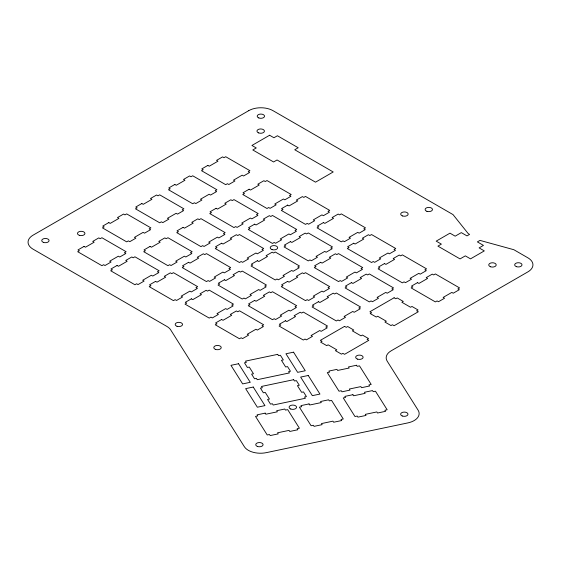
<?xml version="1.0" encoding="UTF-8"?>
<svg xmlns="http://www.w3.org/2000/svg" width="561" height="561" viewBox="0 0 561 561"><rect width="100%" height="100%" fill="white"/><g stroke="black" fill="none" stroke-linecap="round" stroke-linejoin="round"><path stroke-width="0.84" d="M248.733 110.664L33.078 235.171A17.16 9.909 0 0 0 33.078 249.182L166.757 326.362A17.167 9.909 0 0 1 170.747 329.98L244.365 446.717A17.16 9.909 0 0 0 266.356 452.636L407.861 422.903A17.16 9.909 0 0 0 418.113 410.203L387.209 361.186A17.16 9.909 0 0 1 391.199 350.793L527.922 271.854A17.16 9.909 0 0 0 527.922 257.843L513.862 249.722L479.978 240.396L477.376 241.896L483.449 245.402L479.115 247.899L484.304 250.9L470.511 258.859L465.321 255.865L460.048 258.909L437.917 246.132L441.381 244.126L436.185 241.132L449.978 233.166L455.174 236.167L461.31 232.619L466.983 235.893L469.578 234.393L468.218 233.607L453.022 214.597L272.997 110.664A17.16 9.909 0 0 0 248.733 110.664M108.813 222.584L102.747 226.083L104.157 226.896L102.453 227.878L126.667 241.854L128.364 240.872L129.773 241.686L135.839 238.187L134.437 237.373L143.118 232.359L144.521 233.173L150.586 229.673L149.184 228.86L150.881 227.878L126.667 213.895L124.97 214.877L123.56 214.064L117.494 217.57L118.904 218.383L110.222 223.397L108.813 222.584M141.828 203.517L135.762 207.023L137.172 207.836L135.474 208.818L159.682 222.794L161.386 221.812L162.795 222.626L168.861 219.127L167.451 218.313L176.133 213.299L177.542 214.113L183.608 210.606L182.199 209.793L183.896 208.818L159.682 194.835L157.985 195.817L156.575 195.004L150.509 198.503L151.919 199.316L143.237 204.33L141.828 203.517M174.843 184.457L168.777 187.956L170.186 188.769L168.489 189.751L192.704 203.734L194.401 202.752L195.81 203.566L201.876 200.06L200.466 199.246L209.148 194.239L210.557 195.053L216.623 191.546L215.214 190.733L216.911 189.751L192.704 175.775L190.999 176.757L189.597 175.944L183.524 179.443L184.934 180.256L176.252 185.27L174.843 184.457M207.858 165.397L201.792 168.896L203.201 169.71L201.504 170.691L225.711 184.674L227.415 183.692L228.825 184.506L234.891 181L233.481 180.186L242.163 175.179L243.572 175.993L249.638 172.486L248.228 171.673L249.925 170.691L225.711 156.715L224.014 157.697L222.605 156.884L216.539 160.383L217.949 161.196L209.267 166.21L207.858 165.397M269.61 135.25L251.931 145.46L256.258 147.957L252.794 149.962L273.593 161.968L277.057 159.969L315.52 182.171L333.206 171.968L294.742 149.759L298.207 147.753L277.407 135.748L273.943 137.754L269.61 135.25M84.052 246.405L77.986 249.911L79.396 250.725L77.691 251.707L101.906 265.683L103.603 264.701L105.012 265.514L111.078 262.015L109.668 261.202L118.35 256.188L119.759 257.001L125.825 253.502L124.416 252.688L126.12 251.707L101.906 237.724L100.209 238.706L98.799 237.892L92.733 241.398L94.143 242.212L85.461 247.219L84.052 246.405M117.067 265.472L111.001 268.971L112.41 269.785L110.706 270.767L134.921 284.743L136.625 283.768L138.027 284.581L144.1 281.075L142.69 280.262L151.372 275.248L152.774 276.061L158.847 272.562L157.438 271.748L159.135 270.767L134.921 256.791L133.223 257.772L131.814 256.959L125.748 260.458L127.158 261.272L118.476 266.286L117.067 265.472M150.082 246.405L144.016 249.911L145.425 250.725L143.728 251.707L167.942 265.683L169.639 264.701L171.049 265.514L177.115 262.015L175.705 261.202L184.387 256.188L185.796 257.001L191.862 253.502L190.452 252.688L192.15 251.707L167.942 237.724L166.238 238.706L164.829 237.892L158.763 241.398L160.173 242.212L151.491 247.219L150.082 246.405M183.103 227.345L177.038 230.852L178.44 231.665L176.743 232.64L200.957 246.623L202.654 245.641L204.064 246.454L210.13 242.948L208.72 242.142L217.402 237.128L218.811 237.941L224.877 234.435L223.467 233.621L225.171 232.64L200.957 218.664L199.253 219.646L197.851 218.832L191.785 222.331L193.187 223.145L184.506 228.159L183.103 227.345M216.118 208.285L210.052 211.785L211.462 212.598L209.758 213.58L233.972 227.563L235.669 226.581L237.079 227.394L243.144 223.888L241.735 223.075L250.416 218.061L251.826 218.874L257.892 215.375L256.489 214.561L258.186 213.58L233.972 199.604L232.275 200.586L230.866 199.772L224.8 203.271L226.209 204.085L217.528 209.099L216.118 208.285M249.133 189.225L243.06 192.725L244.47 193.538L242.773 194.52L266.987 208.503L268.684 207.521L270.093 208.334L276.159 204.828L274.75 204.015L283.431 199.008L284.841 199.821L290.907 196.315L289.497 195.501L291.201 194.52L266.987 180.544L265.283 181.526L263.88 180.712L257.808 184.211L259.217 185.025L250.536 190.039L249.133 189.225M155.586 281.356L149.521 284.855L150.93 285.668L149.226 286.65L173.44 300.633L175.144 299.651L176.547 300.465L182.62 296.958L181.21 296.145L189.891 291.138L191.294 291.951L197.367 288.445L195.957 287.632L197.654 286.65L173.44 272.674L171.743 273.656L170.334 272.842L164.268 276.342L165.677 277.155L156.996 282.169L155.586 281.356M188.601 262.296L182.535 265.795L183.945 266.608L182.248 267.59L206.462 281.566L208.159 280.591L209.569 281.398L215.634 277.898L214.225 277.085L222.906 272.071L224.316 272.884L230.382 269.385L228.972 268.572L230.669 267.59L206.462 253.614L204.758 254.589L203.348 253.775L197.283 257.282L198.692 258.095L190.011 263.109L188.601 262.296M221.623 243.229L215.557 246.735L216.96 247.548L215.263 248.53L239.477 262.506L241.174 261.524L242.583 262.338L248.649 258.838L247.24 258.025L255.921 253.011L257.331 253.824L263.397 250.325L261.987 249.512L263.691 248.53L239.477 234.547L237.78 235.529L236.37 234.715L230.305 238.222L231.707 239.035L223.026 244.042L221.623 243.229M254.638 224.169L248.572 227.668L249.982 228.481L248.278 229.463L272.492 243.446L274.189 242.464L275.598 243.278L281.664 239.771L280.262 238.958L288.936 233.951L290.346 234.764L296.411 231.258L295.009 230.445L296.706 229.463L272.492 215.487L270.795 216.469L269.385 215.655L263.319 219.155L264.729 219.968L256.047 224.982L254.638 224.169M287.653 205.109L281.587 208.608L282.996 209.421L281.299 210.403L305.507 224.379L307.211 223.404L308.62 224.218L314.686 220.711L313.276 219.898L321.958 214.884L323.367 215.697L329.433 212.198L328.024 211.385L329.721 210.403L305.507 196.427L303.81 197.409L302.4 196.595L296.334 200.095L297.744 200.908L289.062 205.922L287.653 205.109M191.371 298.817L185.305 302.323L186.715 303.136L185.018 304.118L209.225 318.094L210.929 317.112L212.339 317.926L218.404 314.426L216.995 313.613L225.676 308.599L227.086 309.413L233.152 305.913L231.742 305.1L233.439 304.118L209.225 290.135L207.528 291.117L206.118 290.303L200.053 293.81L201.462 294.623L192.781 299.63L191.371 298.817M224.386 279.757L218.32 283.256L219.73 284.069L218.033 285.051L242.247 299.034L243.944 298.052L245.353 298.866L251.419 295.359L250.01 294.546L258.691 289.539L260.101 290.353L266.166 286.846L264.757 286.033L266.454 285.051L242.247 271.075L240.543 272.057L239.133 271.244L233.067 274.743L234.477 275.556L225.795 280.57L224.386 279.757M257.408 260.697L251.342 264.196L252.752 265.009L251.048 265.991L275.262 279.967L276.959 278.992L278.368 279.806L284.434 276.3L283.025 275.486L291.706 270.472L293.115 271.286L299.181 267.786L297.772 266.973L299.476 265.991L275.262 252.015L273.565 252.99L272.155 252.184L266.089 255.683L267.499 256.496L258.817 261.51L257.408 260.697M290.423 241.63L284.357 245.136L285.766 245.949L284.069 246.931L308.277 260.907L309.981 259.925L311.383 260.739L317.456 257.24L316.046 256.426L324.728 251.412L326.137 252.226L332.203 248.726L330.794 247.913L332.491 246.931L308.277 232.948L306.579 233.93L305.17 233.117L299.104 236.623L300.514 237.436L291.832 242.443L290.423 241.63M323.438 222.57L317.372 226.076L318.781 226.889L317.084 227.864L341.298 241.847L342.995 240.865L344.405 241.679L350.471 238.173L349.061 237.359L357.743 232.352L359.152 233.166L365.218 229.659L363.808 228.846L365.506 227.864L341.298 213.888L339.594 214.87L338.185 214.057L332.119 217.556L333.529 218.369L324.847 223.383L323.438 222.57M221.623 319.482L215.557 322.982L216.96 323.795L215.263 324.777L239.477 338.753L241.174 337.771L242.583 338.585L248.649 335.085L247.24 334.272L255.921 329.258L257.331 330.071L263.397 326.572L261.987 325.759L263.691 324.777L239.477 310.794L237.78 311.776L236.37 310.962L230.305 314.469L231.707 315.282L223.026 320.296L221.623 319.482M254.638 300.416L248.572 303.922L249.982 304.735L248.278 305.717L272.492 319.693L274.189 318.711L275.598 319.525L281.664 316.025L280.262 315.212L288.936 310.198L290.346 311.011L296.411 307.505L295.009 306.699L296.706 305.717L272.492 291.734L270.795 292.716L269.385 291.902L263.319 295.409L264.729 296.222L256.047 301.229L254.638 300.416M287.653 281.356L281.587 284.855L282.996 285.668L281.299 286.65L305.507 300.633L307.211 299.651L308.62 300.465L314.686 296.958L313.276 296.145L321.958 291.138L323.367 291.951L329.433 288.445L328.024 287.632L329.721 286.65L305.507 272.674L303.81 273.656L302.4 272.842L296.334 276.342L297.744 277.155L289.062 282.169L287.653 281.356M320.668 262.296L314.602 265.795L316.011 266.608L314.314 267.59L338.528 281.566L340.225 280.591L341.635 281.398L347.701 277.898L346.291 277.085L354.973 272.071L356.382 272.884L362.448 269.385L361.039 268.572L362.736 267.59L338.528 253.614L336.824 254.589L335.415 253.775L329.349 257.282L330.759 258.095L322.077 263.109L320.668 262.296M353.689 243.229L347.624 246.735L349.033 247.548L347.329 248.53L371.543 262.506L373.24 261.524L374.65 262.338L380.716 258.838L379.306 258.025L387.988 253.011L389.397 253.824L395.463 250.325L394.053 249.512L395.757 248.53L371.543 234.547L369.846 235.529L368.437 234.715L362.371 238.222L363.78 239.035L355.099 244.042L353.689 243.229M285.451 320.752L279.385 324.251L280.795 325.064L279.098 326.046L303.312 340.029L305.009 339.047L306.418 339.861L312.484 336.355L311.075 335.541L319.756 330.527L321.165 331.341L327.231 327.841L325.822 327.028L327.519 326.046L303.312 312.07L301.608 313.052L300.198 312.239L294.132 315.738L295.542 316.551L286.86 321.565L285.451 320.752M318.473 301.692L312.407 305.191L313.809 306.004L312.112 306.986L336.327 320.962L338.024 319.98L339.433 320.794L345.499 317.295L344.089 316.481L352.771 311.467L354.18 312.281L360.246 308.781L358.837 307.968L360.541 306.986L336.327 293.003L334.622 293.985L333.22 293.172L327.154 296.678L328.557 297.491L319.875 302.498L318.473 301.692M351.488 282.625L345.422 286.131L346.831 286.944L345.127 287.926L369.341 301.902L371.038 300.92L372.448 301.734L378.514 298.235L377.104 297.421L385.786 292.407L387.195 293.221L393.261 289.714L391.858 288.901L393.556 287.926L369.341 273.943L367.644 274.925L366.235 274.112L360.169 277.611L361.579 278.424L352.897 283.438L351.488 282.625M384.502 263.565L378.43 267.071L379.839 267.885L378.142 268.866L402.356 282.842L404.053 281.86L405.463 282.674L411.529 279.175L410.119 278.361L418.801 273.347L420.21 274.161L426.276 270.654L424.866 269.841L426.57 268.866L402.356 254.883L400.652 255.865L399.25 255.052L393.177 258.558L394.586 259.364L385.905 264.378L384.502 263.565M417.517 282.632L411.451 286.131L412.861 286.944L411.157 287.926L435.371 301.902L437.068 300.92L438.478 301.734L444.543 298.235L443.134 297.421L451.815 292.407L453.225 293.221L459.291 289.721L457.881 288.908L459.585 287.926L435.371 273.943L433.674 274.925L432.265 274.112L426.199 277.618L427.608 278.431L418.927 283.445L417.517 282.632M344.58 326.362L320.366 340.345L322.063 341.326L320.661 342.14L326.726 345.639L328.136 344.826L336.81 349.84L335.408 350.653L341.474 354.152L342.883 353.339L344.58 354.321L368.794 340.345L367.09 339.363L368.5 338.549L362.434 335.05L361.025 335.864L352.343 330.85L353.753 330.036L347.687 326.53L346.277 327.344L344.58 326.362M394.103 297.772L369.895 311.748L371.592 312.729L370.183 313.543L376.249 317.049L377.658 316.236L386.34 321.243L384.93 322.056L390.996 325.562L392.405 324.749L394.103 325.731L418.317 311.748L416.62 310.773L418.029 309.96L411.963 306.453L410.554 307.267L401.872 302.253L403.282 301.439L397.216 297.94L395.807 298.754L394.103 297.772M277.702 354.356L245.522 361.116L246.342 362.42L244.47 362.82L247.401 367.476L249.273 367.076L253.474 373.738L251.601 374.131L254.54 378.787L256.412 378.395L257.233 379.699L289.413 372.939L288.585 371.634L290.458 371.242L287.527 366.585L285.654 366.978L281.454 360.316L283.326 359.924L280.388 355.267L278.522 355.667L277.702 354.356M238.558 363.731L230.95 365.33L242.661 383.906L250.262 382.307L238.558 363.731M293.55 352.175L285.942 353.774L297.653 372.35L305.261 370.751L293.55 352.175M356.544 365.253L348.472 366.95L349.159 368.03L337.624 370.449L336.944 369.369L328.879 371.066L329.566 372.146L327.301 372.623L339.012 391.199L341.27 390.722L341.951 391.802L350.015 390.112L349.335 389.032L360.87 386.606L361.55 387.686L369.608 385.989L368.928 384.909L371.193 384.439L359.482 365.856L357.224 366.333L356.544 365.253M253.242 387.041L245.641 388.64L257.352 407.209L264.953 405.617L253.242 387.041M308.241 375.484L300.633 377.076L312.344 395.659L319.945 394.06L308.241 375.484M293.669 379.692L261.489 386.452L262.31 387.756L260.437 388.149L263.368 392.805L265.241 392.412L269.441 399.067L267.569 399.467L270.507 404.116L272.38 403.724L273.2 405.028L305.38 398.268L304.553 396.964L306.425 396.571L303.494 391.915L301.622 392.307L297.421 385.652L299.294 385.26L296.355 380.603L294.483 380.996L293.669 379.692M265.157 413.141L257.099 414.838L257.78 415.918L255.514 416.388L267.225 434.971L269.483 434.495L270.171 435.574L278.235 433.884L277.548 432.804L289.083 430.378L289.764 431.458L297.828 429.761L297.148 428.681L299.406 428.211L287.695 409.628L285.437 410.105L284.757 409.025L276.692 410.715L277.372 411.802L265.844 414.221L265.157 413.141M309.041 403.92L300.976 405.617L301.664 406.697L299.399 407.174L311.11 425.75L313.368 425.273L314.048 426.353L322.112 424.663L321.432 423.583L332.968 421.157L333.648 422.237L341.712 420.54L341.025 419.46L343.29 418.99L331.579 400.407L329.321 400.884L328.641 399.804L320.576 401.501L321.257 402.581L309.721 405L309.041 403.92M352.911 394.699L344.854 396.396L345.534 397.476L343.269 397.952L354.98 416.528L357.238 416.052L357.925 417.132L365.989 415.442L365.302 414.362L376.838 411.935L377.525 413.015L385.582 411.318L384.902 410.238L387.16 409.768L375.449 391.192L373.191 391.662L372.511 390.582L364.447 392.279L365.127 393.359L353.598 395.778L352.911 394.699M290.752 409.025A3.738 2.16 0 0 0 296.552 407.37A3.738 2.16 0 0 0 291.173 405.294A3.738 2.16 0 0 0 290.752 409.025M357.518 359.131A3.738 2.16 0 0 0 363.121 357.259A3.738 2.16 0 0 0 357.518 355.394A3.738 2.16 0 0 0 357.518 359.131M215.431 349.37A3.738 2.16 0 0 0 221.23 347.715A3.738 2.16 0 0 0 215.852 345.646A3.738 2.16 0 0 0 215.431 349.37M79.339 235.325A3.738 2.16 0 0 0 84.942 233.46A3.738 2.16 0 0 0 79.339 231.588A3.738 2.16 0 0 0 79.339 235.325M272.071 249.61A3.738 2.16 0 0 0 277.674 247.745A3.738 2.16 0 0 0 272.071 245.872A3.738 2.16 0 0 0 272.071 249.61M258.614 132.901A3.738 2.16 0 0 0 264.42 131.246A3.738 2.16 0 0 0 259.035 129.17A3.738 2.16 0 0 0 258.614 132.901M402.553 215.957A3.738 2.16 0 0 0 408.163 214.092A3.738 2.16 0 0 0 402.553 212.226A3.738 2.16 0 0 0 402.553 215.957M490.602 266.791A3.738 2.16 0 0 0 496.205 264.925A3.738 2.16 0 0 0 490.602 263.053A3.738 2.16 0 0 0 490.602 266.791M426.949 211.343A3.675 2.125 0 0 0 432.468 209.505A3.675 2.125 0 0 0 426.949 207.668A3.675 2.125 0 0 0 426.949 211.343M516.492 266.678A3.675 2.125 0 0 0 522.01 264.841A3.675 2.125 0 0 0 516.492 263.004A3.675 2.125 0 0 0 516.492 266.678M402.258 415.982A3.675 2.125 0 0 0 407.973 414.355A3.675 2.125 0 0 0 402.679 412.307A3.675 2.125 0 0 0 402.258 415.982M257.569 446.5A3.675 2.125 0 0 0 263.081 444.663A3.675 2.125 0 0 0 257.569 442.825A3.675 2.125 0 0 0 257.569 446.5M177.024 326.292A3.675 2.125 0 0 0 182.535 324.454A3.675 2.125 0 0 0 177.024 322.617A3.675 2.125 0 0 0 177.024 326.292M43.365 242.352A3.675 2.125 0 0 0 49.073 240.725A3.675 2.125 0 0 0 43.779 238.684A3.675 2.125 0 0 0 43.365 242.352M258.824 117.957A3.675 2.125 0 0 0 264.533 116.33A3.675 2.125 0 0 0 259.238 114.29A3.675 2.125 0 0 0 258.824 117.957"/></g></svg>
